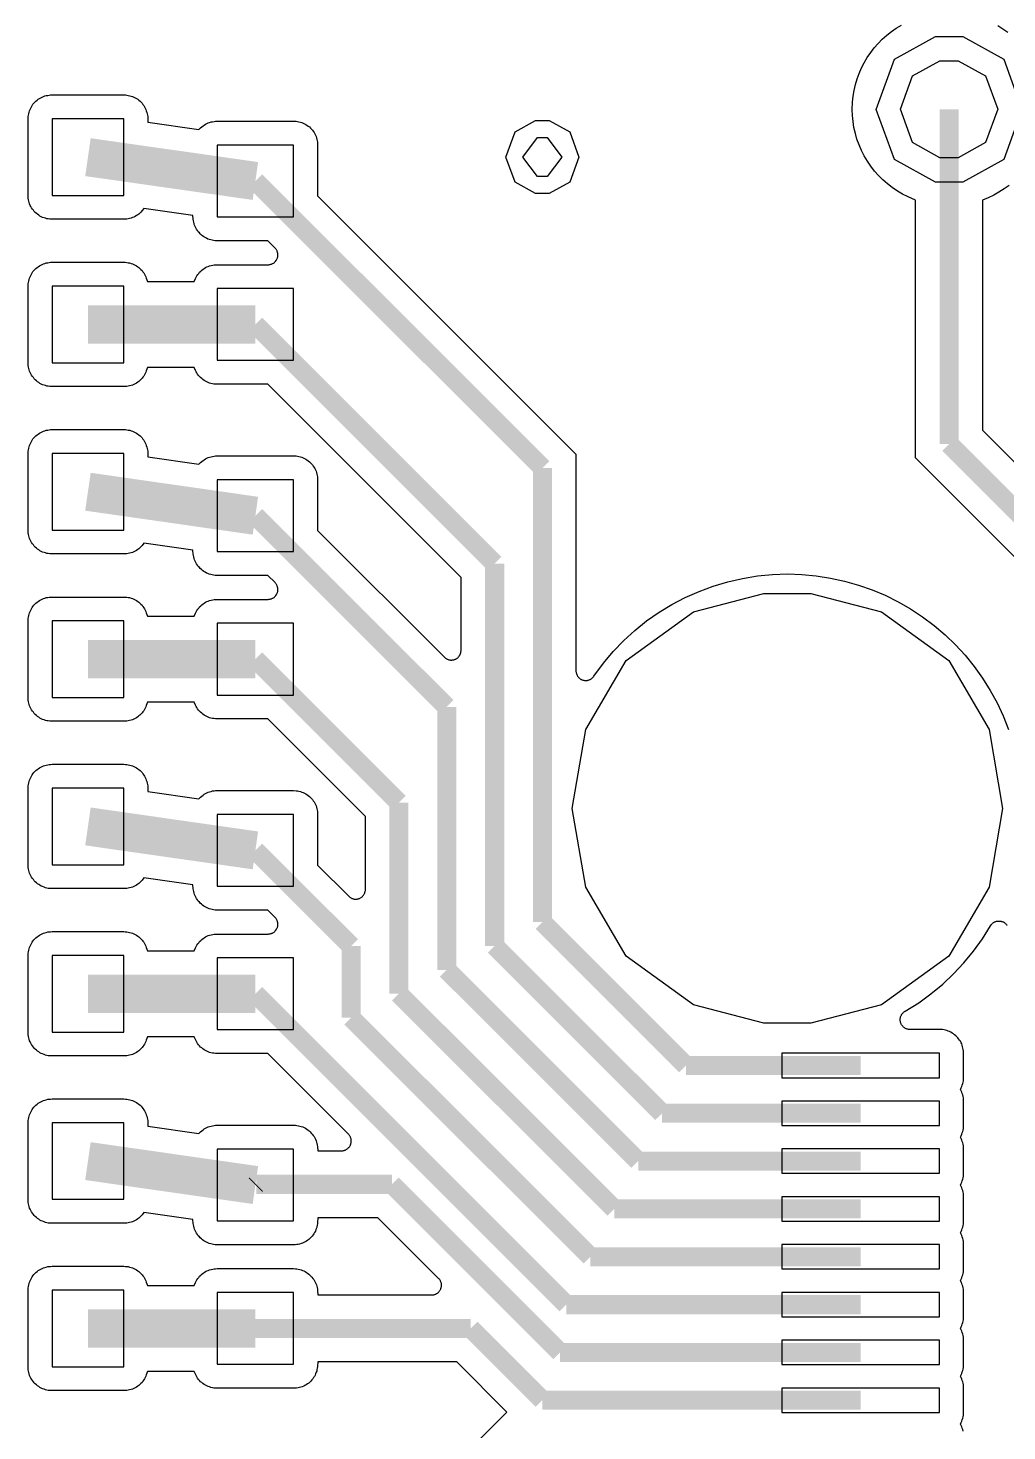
# Model space of a CAD drawing. Extents: x -0.15 to 4.85, y -1.33 to 3.4.
# Drawn here: x 2.219 to 2.622, y 1.316 to 1.894 of the extents above; entities that cross this region are included whole.
import ezdxf

# ---------------------------------------------------------------- set-up
doc = ezdxf.new("R2010")
doc.units = 0
doc.layers.get('0').update_dxf_attribs({"linetype": 'CONTINUOUS'})

msp = doc.modelspace()

# ---------------------------------------------------------------- linework, layer by layer
at = {"color": 0}
for points in [[(2.67031, 1.63106), (2.58465, 1.71672), (2.58465, 1.82285), (2.5815, 1.82415), (2.57928, 1.82529), (2.57711, 1.82658), (2.57504, 1.828), (2.57304, 1.82951), (2.57119, 1.83114), (2.5694, 1.83293), (2.56772, 1.83483), (2.56619, 1.83679), (2.56479, 1.83885), (2.56349, 1.84101), (2.56235, 1.84325), (2.56138, 1.84558), (2.5605, 1.84792), (2.55985, 1.85029), (2.55925, 1.85274), (2.55887, 1.85524), (2.55865, 1.85774), (2.55856, 1.86022), (2.55865, 1.86315), (2.55893, 1.8656), (2.55936, 1.86799), (2.5599, 1.87038), (2.56061, 1.87276), (2.56143, 1.87504), (2.5624, 1.87726), (2.56349, 1.87943), (2.56474, 1.88154), (2.56614, 1.88356), (2.56761, 1.88551), (2.56924, 1.88735), (2.57092, 1.88908), (2.57276, 1.89072), (2.57467, 1.89224), (2.57667, 1.89364), (2.57879, 1.89489)], [(2.6185, 1.89468), (2.62056, 1.89337), (2.62257, 1.89196)], [(2.38603, 1.29333), (2.41651, 1.32382), (2.39585, 1.34449), (2.33871, 1.34449), (2.33856, 1.34265), (2.33844, 1.34194), (2.33833, 1.34135), (2.33822, 1.34075), (2.33801, 1.34021), (2.33779, 1.33961), (2.33753, 1.33907), (2.33725, 1.33852), (2.33693, 1.33804), (2.3366, 1.33755), (2.33622, 1.33706), (2.33579, 1.33663), (2.33535, 1.33619), (2.33492, 1.33581), (2.33443, 1.33543), (2.33389, 1.33511), (2.3334, 1.33483), (2.33286, 1.33456), (2.33226, 1.33429), (2.33172, 1.33413), (2.33113, 1.33397), (2.33053, 1.3338), (2.32993, 1.33375), (2.32933, 1.3337), (2.32874, 1.33364), (2.29726, 1.33364), (2.29656, 1.3337), (2.2959, 1.33375), (2.29531, 1.33386), (2.29472, 1.33397), (2.29413, 1.33418), (2.29353, 1.3344), (2.29299, 1.33462), (2.29243, 1.33489), (2.29189, 1.33522), (2.2914, 1.33559), (2.29092, 1.33598), (2.29043, 1.33635), (2.29, 1.33684), (2.28961, 1.33728), (2.28924, 1.33777), (2.28886, 1.33831), (2.28858, 1.33885), (2.28832, 1.33939), (2.28778, 1.34053), (2.26863, 1.34053), (2.26812, 1.33923), (2.26792, 1.33863), (2.26764, 1.33809), (2.26738, 1.33755), (2.26704, 1.33706), (2.26672, 1.33657), (2.26635, 1.33608), (2.2659, 1.33565), (2.26547, 1.33522), (2.26504, 1.33483), (2.26456, 1.33446), (2.26401, 1.33413), (2.26351, 1.33386), (2.26297, 1.33359), (2.26238, 1.33332), (2.26183, 1.33315), (2.26124, 1.33299), (2.26064, 1.33283), (2.26004, 1.33272), (2.25944, 1.33267), (2.25885, 1.33267), (2.22933, 1.33267), (2.22836, 1.33272), (2.22776, 1.33277), (2.22717, 1.33288), (2.22657, 1.33304), (2.22603, 1.33326), (2.22543, 1.33348), (2.22489, 1.3337), (2.22435, 1.33402), (2.22386, 1.33435), (2.22337, 1.33467), (2.22289, 1.33505), (2.22244, 1.33549), (2.22201, 1.33592), (2.22164, 1.33635), (2.22125, 1.33684), (2.22093, 1.33733), (2.22065, 1.33787), (2.22039, 1.33842), (2.22011, 1.33896), (2.21996, 1.33956), (2.21979, 1.34015), (2.21963, 1.34069), (2.21957, 1.34129), (2.21951, 1.34194), (2.21947, 1.34254), (2.21947, 1.37401), (2.21951, 1.37498), (2.21963, 1.37558), (2.21974, 1.37618), (2.21985, 1.37677), (2.22007, 1.37732), (2.22028, 1.37791), (2.22056, 1.37845), (2.22082, 1.379), (2.22115, 1.37949), (2.22147, 1.37997), (2.22185, 1.38046), (2.22229, 1.3809), (2.22272, 1.38133), (2.22315, 1.38171), (2.22364, 1.38209), (2.22418, 1.38242), (2.22468, 1.38269), (2.22522, 1.38296), (2.22576, 1.38323), (2.22636, 1.38339), (2.22696, 1.38355), (2.22756, 1.38372), (2.22815, 1.38377), (2.22875, 1.38383), (2.22933, 1.38388), (2.25885, 1.38388), (2.25944, 1.38383), (2.2601, 1.38377), (2.26069, 1.38372), (2.26124, 1.38355), (2.26183, 1.38339), (2.26243, 1.38318), (2.26297, 1.38296), (2.26351, 1.38269), (2.26406, 1.38242), (2.26456, 1.38204), (2.26504, 1.38171), (2.26547, 1.38128), (2.2659, 1.3809), (2.26635, 1.38041), (2.26672, 1.37997), (2.26704, 1.37949), (2.26738, 1.37894), (2.26764, 1.3784), (2.26792, 1.37786), (2.26812, 1.37732), (2.26863, 1.37601), (2.28778, 1.37601), (2.28832, 1.37715), (2.28858, 1.37775), (2.28892, 1.37829), (2.28929, 1.37883), (2.28967, 1.37932), (2.29006, 1.37976), (2.29049, 1.38019), (2.29097, 1.38062), (2.29146, 1.381), (2.29194, 1.38133), (2.29249, 1.38166), (2.29303, 1.38193), (2.29363, 1.3822), (2.29417, 1.38242), (2.29476, 1.38258), (2.29542, 1.38269), (2.29601, 1.38279), (2.29661, 1.38285), (2.29726, 1.3829), (2.32874, 1.3829), (2.32944, 1.38285), (2.33003, 1.38279), (2.33062, 1.38269), (2.33122, 1.38258), (2.33182, 1.38236), (2.33236, 1.3822), (2.33296, 1.38193), (2.33346, 1.38166), (2.334, 1.38138), (2.33449, 1.381), (2.33497, 1.38062), (2.33546, 1.38025), (2.33583, 1.37981), (2.33628, 1.37938), (2.33665, 1.37889), (2.33697, 1.3784), (2.33731, 1.37791), (2.33757, 1.37737), (2.33785, 1.37683), (2.33807, 1.37623), (2.33822, 1.37569), (2.33839, 1.37509), (2.3385, 1.37449), (2.33856, 1.3739), (2.33871, 1.37205), (2.38554, 1.37205), (2.38586, 1.37205), (2.38614, 1.37211), (2.38635, 1.37216), (2.38663, 1.37222), (2.38683, 1.37227), (2.38706, 1.37238), (2.38728, 1.37243), (2.38749, 1.3726), (2.38771, 1.3727), (2.38792, 1.37287), (2.38808, 1.37298), (2.38831, 1.37314), (2.38847, 1.37336), (2.38863, 1.37352), (2.38879, 1.37373), (2.3889, 1.3739), (2.38906, 1.37411), (2.38917, 1.37433), (2.38928, 1.37455), (2.38933, 1.37482), (2.38939, 1.37504), (2.38944, 1.37525), (2.3895, 1.37553), (2.38956, 1.37574), (2.38956, 1.37601), (2.38956, 1.37623), (2.3895, 1.3765), (2.3895, 1.37677), (2.38944, 1.37699), (2.38939, 1.37721), (2.38928, 1.37748), (2.38922, 1.3777), (2.38911, 1.37791), (2.38896, 1.37813), (2.38885, 1.37835), (2.38868, 1.37851), (2.38851, 1.37873), (2.38836, 1.37889), (2.3634, 1.40385), (2.33867, 1.40385), (2.33856, 1.40194), (2.3385, 1.40135), (2.33844, 1.40075), (2.33828, 1.4001), (2.33813, 1.3995), (2.3379, 1.39896), (2.33768, 1.39836), (2.33736, 1.39782), (2.33708, 1.39728), (2.33671, 1.39679), (2.33633, 1.39631), (2.33594, 1.39582), (2.33551, 1.39538), (2.33503, 1.39494), (2.33454, 1.39457), (2.33406, 1.39424), (2.3335, 1.39392), (2.33296, 1.39364), (2.33236, 1.39337), (2.33176, 1.39321), (2.33118, 1.393), (2.33058, 1.39289), (2.32999, 1.39278), (2.32939, 1.39272), (2.32874, 1.39272), (2.29726, 1.39272), (2.2964, 1.39272), (2.29581, 1.39283), (2.29521, 1.39294), (2.29461, 1.39306), (2.29401, 1.39326), (2.29342, 1.39349), (2.29288, 1.39375), (2.29233, 1.39403), (2.29179, 1.39435), (2.29129, 1.39474), (2.29081, 1.39511), (2.29032, 1.39554), (2.28994, 1.39597), (2.28951, 1.39647), (2.28913, 1.39696), (2.28881, 1.39744), (2.28853, 1.39799), (2.28826, 1.39858), (2.28799, 1.39913), (2.28782, 1.39972), (2.28767, 1.40032), (2.28756, 1.40092), (2.28744, 1.40151), (2.28728, 1.40308), (2.26715, 1.40596), (2.26644, 1.4051), (2.2659, 1.40456), (2.26547, 1.40411), (2.26504, 1.40374), (2.26456, 1.40336), (2.26401, 1.40303), (2.26351, 1.40271), (2.26297, 1.40243), (2.26238, 1.40222), (2.26183, 1.402), (2.26124, 1.40183), (2.26064, 1.40174), (2.26004, 1.40163), (2.25944, 1.40157), (2.25885, 1.40157), (2.22933, 1.40157), (2.22836, 1.40163), (2.22776, 1.40168), (2.22717, 1.40178), (2.22657, 1.40194), (2.22603, 1.40217), (2.22543, 1.40238), (2.22489, 1.4026), (2.22435, 1.40292), (2.22386, 1.40325), (2.22337, 1.40357), (2.22289, 1.40396), (2.22244, 1.40439), (2.22201, 1.40482), (2.22164, 1.40525), (2.22125, 1.40575), (2.22093, 1.40624), (2.22065, 1.40678), (2.22039, 1.40732), (2.22011, 1.40786), (2.21996, 1.40846), (2.21979, 1.409), (2.21963, 1.4096), (2.21957, 1.41019), (2.21951, 1.41079), (2.21947, 1.41144), (2.21947, 1.4429), (2.21951, 1.44389), (2.21963, 1.44449), (2.21974, 1.44508), (2.21985, 1.44568), (2.22007, 1.44622), (2.22028, 1.44682), (2.22056, 1.44736), (2.22082, 1.4479), (2.22115, 1.44839), (2.22147, 1.44888), (2.22185, 1.44936), (2.22229, 1.44979), (2.22272, 1.45024), (2.22315, 1.45061), (2.22364, 1.45099), (2.22418, 1.45132), (2.22468, 1.45158), (2.22522, 1.45186), (2.22576, 1.45208), (2.22636, 1.45229), (2.22696, 1.45246), (2.22756, 1.45262), (2.22815, 1.45267), (2.22875, 1.45272), (2.22933, 1.45278), (2.25885, 1.45278), (2.2595, 1.45272), (2.2601, 1.45267), (2.26069, 1.45257), (2.26129, 1.45246), (2.26189, 1.45229), (2.26243, 1.45208), (2.26297, 1.45186), (2.26351, 1.45158), (2.26406, 1.45126), (2.26456, 1.45093), (2.26504, 1.45056), (2.26553, 1.45018), (2.26596, 1.44975), (2.26635, 1.44931), (2.26672, 1.44882), (2.2671, 1.44833), (2.26738, 1.44785), (2.26769, 1.44731), (2.26792, 1.44676), (2.26812, 1.44617), (2.26835, 1.44562), (2.26846, 1.44503), (2.26857, 1.44443), (2.26868, 1.44383), (2.26872, 1.44324), (2.26878, 1.44156), (2.28972, 1.43857), (2.29043, 1.43922), (2.29097, 1.43965), (2.29146, 1.44003), (2.29194, 1.44042), (2.29249, 1.44074), (2.29303, 1.44101), (2.29363, 1.44122), (2.29417, 1.44144), (2.29476, 1.44161), (2.29536, 1.44176), (2.29601, 1.44188), (2.29661, 1.44193), (2.29726, 1.44193), (2.32874, 1.44193), (2.32944, 1.44193), (2.33008, 1.44182), (2.33068, 1.44171), (2.33128, 1.44161), (2.33188, 1.44144), (2.33247, 1.44122), (2.33301, 1.44096), (2.33356, 1.44068), (2.3341, 1.44036), (2.33465, 1.43997), (2.33508, 1.4396), (2.33557, 1.43917), (2.336, 1.43874), (2.33639, 1.43829), (2.33676, 1.43775), (2.33714, 1.43726), (2.33742, 1.43672), (2.33768, 1.43618), (2.33796, 1.43558), (2.33813, 1.43504), (2.33833, 1.43439), (2.33844, 1.43379), (2.33856, 1.43319), (2.33871, 1.4314), (2.34843, 1.4314), (2.34875, 1.43146), (2.34903, 1.43146), (2.34924, 1.43151), (2.34951, 1.43157), (2.34972, 1.43168), (2.34994, 1.43174), (2.35017, 1.43183), (2.35038, 1.43194), (2.3506, 1.43206), (2.35082, 1.43222), (2.35103, 1.43239), (2.35119, 1.43254), (2.35136, 1.43271), (2.35151, 1.43293), (2.35168, 1.43308), (2.35179, 1.43331), (2.35196, 1.43353), (2.35206, 1.43374), (2.35217, 1.43396), (2.35222, 1.43417), (2.35228, 1.43444), (2.35233, 1.43467), (2.35239, 1.43487), (2.35244, 1.43515), (2.35244, 1.43542), (2.35244, 1.43564), (2.35239, 1.4359), (2.35239, 1.43613), (2.35233, 1.4364), (2.35228, 1.43661), (2.35217, 1.43683), (2.35211, 1.43704), (2.35201, 1.43726), (2.35185, 1.43749), (2.35174, 1.43769), (2.35157, 1.43792), (2.35142, 1.43808), (2.35125, 1.43829), (2.3181, 1.47144), (2.29726, 1.47144), (2.29656, 1.4715), (2.2959, 1.47156), (2.29531, 1.47167), (2.29472, 1.47176), (2.29413, 1.47193), (2.29353, 1.47215), (2.29299, 1.47242), (2.29243, 1.47269), (2.29189, 1.47301), (2.2914, 1.4734), (2.29092, 1.47378), (2.29043, 1.47415), (2.29, 1.4746), (2.28961, 1.47508), (2.28924, 1.47557), (2.28886, 1.47611), (2.28858, 1.47665), (2.28832, 1.47719), (2.28778, 1.47833), (2.26863, 1.47833), (2.26812, 1.47697), (2.26792, 1.47643), (2.26764, 1.47589), (2.26738, 1.47535), (2.26704, 1.47486), (2.26672, 1.47437), (2.26635, 1.47389), (2.2659, 1.47346), (2.26547, 1.47301), (2.26504, 1.47264), (2.26456, 1.47226), (2.26401, 1.47193), (2.26351, 1.47161), (2.26297, 1.47133), (2.26238, 1.47112), (2.26183, 1.4709), (2.26124, 1.47074), (2.26064, 1.47063), (2.26004, 1.47053), (2.25944, 1.47047), (2.25885, 1.47047), (2.22933, 1.47047), (2.22836, 1.47053), (2.22776, 1.47058), (2.22717, 1.47068), (2.22657, 1.47085), (2.22603, 1.47107), (2.22543, 1.47128), (2.22489, 1.4715), (2.22435, 1.47182), (2.22386, 1.47215), (2.22337, 1.47247), (2.22289, 1.47286), (2.22244, 1.47329), (2.22201, 1.47372), (2.22164, 1.47415), (2.22125, 1.47465), (2.22093, 1.47514), (2.22065, 1.47568), (2.22039, 1.47622), (2.22011, 1.47676), (2.21996, 1.47736), (2.21979, 1.4779), (2.21963, 1.4785), (2.21957, 1.4791), (2.21951, 1.47969), (2.21947, 1.48029), (2.21947, 1.51181), (2.21951, 1.51279), (2.21963, 1.51339), (2.21974, 1.51399), (2.21985, 1.51458), (2.22007, 1.51512), (2.22028, 1.51572), (2.22056, 1.51626), (2.22082, 1.51675), (2.22115, 1.51729), (2.22147, 1.51778), (2.22185, 1.51826), (2.22229, 1.51869), (2.22272, 1.51914), (2.22315, 1.51951), (2.22364, 1.51983), (2.22418, 1.52022), (2.22468, 1.52049), (2.22522, 1.52076), (2.22576, 1.52097), (2.22636, 1.52119), (2.22696, 1.52136), (2.22756, 1.52153), (2.22815, 1.52157), (2.22875, 1.52163), (2.22933, 1.52168), (2.25885, 1.52168), (2.25944, 1.52163), (2.2601, 1.52157), (2.26069, 1.52147), (2.26124, 1.52136), (2.26183, 1.52119), (2.26243, 1.52097), (2.26297, 1.52076), (2.26351, 1.52049), (2.26406, 1.52017), (2.26456, 1.51983), (2.26504, 1.51951), (2.26547, 1.51908), (2.2659, 1.51869), (2.26635, 1.51821), (2.26672, 1.51778), (2.26704, 1.51729), (2.26738, 1.51675), (2.26764, 1.51621), (2.26792, 1.51567), (2.26812, 1.51512), (2.26863, 1.51376), (2.28778, 1.51376), (2.28832, 1.51496), (2.28858, 1.51556), (2.28892, 1.5161), (2.28929, 1.51658), (2.28967, 1.51707), (2.29006, 1.51756), (2.29049, 1.518), (2.29097, 1.51843), (2.29146, 1.51881), (2.29194, 1.51914), (2.29249, 1.51946), (2.29303, 1.51974), (2.29363, 1.52), (2.29417, 1.52017), (2.29476, 1.52038), (2.29542, 1.52049), (2.29601, 1.5206), (2.29661, 1.52065), (2.29726, 1.52065), (2.31826, 1.52065), (2.31858, 1.52071), (2.31881, 1.52071), (2.31907, 1.52076), (2.31929, 1.52082), (2.31957, 1.52087), (2.31978, 1.52097), (2.32, 1.52108), (2.32021, 1.52119), (2.32043, 1.52131), (2.32065, 1.52147), (2.32081, 1.52163), (2.32103, 1.52179), (2.32119, 1.52196), (2.32135, 1.52211), (2.32146, 1.52233), (2.32162, 1.52256), (2.32174, 1.52276), (2.32185, 1.52299), (2.32194, 1.52321), (2.32206, 1.52342), (2.32211, 1.52369), (2.32217, 1.5239), (2.32222, 1.52413), (2.32222, 1.5244), (2.32222, 1.52461), (2.32222, 1.52489), (2.32222, 1.52515), (2.32217, 1.52538), (2.32211, 1.52558), (2.32206, 1.52586), (2.322, 1.52608), (2.3219, 1.52629), (2.32179, 1.52651), (2.32168, 1.52674), (2.32157, 1.52694), (2.3214, 1.52717), (2.32125, 1.52732), (2.32108, 1.52754), (2.3181, 1.53053), (2.29726, 1.53053), (2.2964, 1.53053), (2.29581, 1.53064), (2.29521, 1.53075), (2.29461, 1.53085), (2.29401, 1.53107), (2.29342, 1.53129), (2.29288, 1.53156), (2.29233, 1.53183), (2.29179, 1.53215), (2.29129, 1.53253), (2.29081, 1.53292), (2.29032, 1.53335), (2.28994, 1.53378), (2.28951, 1.53426), (2.28913, 1.53476), (2.28881, 1.53525), (2.28853, 1.53579), (2.28826, 1.53639), (2.28799, 1.53693), (2.28782, 1.53753), (2.28767, 1.53813), (2.28756, 1.53872), (2.28744, 1.53932), (2.28728, 1.54089), (2.26715, 1.54376), (2.26644, 1.5429), (2.2659, 1.54236), (2.26547, 1.54192), (2.26504, 1.54154), (2.26456, 1.54117), (2.26401, 1.54083), (2.26351, 1.54051), (2.26297, 1.54024), (2.26238, 1.54003), (2.26183, 1.53981), (2.26124, 1.53964), (2.26064, 1.53953), (2.26004, 1.53943), (2.25944, 1.53937), (2.25885, 1.53937), (2.22933, 1.53937), (2.22836, 1.53943), (2.22776, 1.53947), (2.22717, 1.53958), (2.22657, 1.53975), (2.22603, 1.53992), (2.22543, 1.54018), (2.22489, 1.5404), (2.22435, 1.54072), (2.22386, 1.541), (2.22337, 1.54137), (2.22289, 1.54176), (2.22244, 1.54214), (2.22201, 1.54257), (2.22164, 1.54306), (2.22125, 1.54354), (2.22093, 1.54404), (2.22065, 1.54458), (2.22039, 1.54513), (2.22011, 1.54567), (2.21996, 1.54626), (2.21979, 1.54681), (2.21963, 1.5474), (2.21957, 1.548), (2.21951, 1.5486), (2.21947, 1.54919), (2.21947, 1.58071), (2.21951, 1.58169), (2.21963, 1.58229), (2.21974, 1.58288), (2.21985, 1.58347), (2.22007, 1.58403), (2.22028, 1.58457), (2.22056, 1.58517), (2.22082, 1.58565), (2.22115, 1.58619), (2.22147, 1.58668), (2.22185, 1.58717), (2.22229, 1.5876), (2.22272, 1.58799), (2.22315, 1.58842), (2.22364, 1.58874), (2.22418, 1.58913), (2.22468, 1.58939), (2.22522, 1.58967), (2.22576, 1.58988), (2.22636, 1.5901), (2.22696, 1.59026), (2.22756, 1.59038), (2.22815, 1.59047), (2.22875, 1.59053), (2.22933, 1.59058), (2.25885, 1.59058), (2.2595, 1.59053), (2.2601, 1.59047), (2.26069, 1.59038), (2.26129, 1.59026), (2.26189, 1.5901), (2.26243, 1.58988), (2.26297, 1.58967), (2.26351, 1.58939), (2.26406, 1.58907), (2.26456, 1.58874), (2.26504, 1.58836), (2.26553, 1.58799), (2.26596, 1.58754), (2.26635, 1.58711), (2.26672, 1.58663), (2.2671, 1.58614), (2.26738, 1.58565), (2.26769, 1.58511), (2.26792, 1.58457), (2.26812, 1.58397), (2.26835, 1.58343), (2.26846, 1.58283), (2.26857, 1.58224), (2.26868, 1.58164), (2.26872, 1.58104), (2.26878, 1.57936), (2.28972, 1.57632), (2.29043, 1.57703), (2.29097, 1.57746), (2.29146, 1.57783), (2.29194, 1.57822), (2.29249, 1.57849), (2.29303, 1.57882), (2.29363, 1.57903), (2.29417, 1.57925), (2.29476, 1.5794), (2.29536, 1.57957), (2.29601, 1.57963), (2.29661, 1.57974), (2.29726, 1.57974), (2.32874, 1.57974), (2.32971, 1.57968), (2.33031, 1.57963), (2.3309, 1.57951), (2.3315, 1.57936), (2.33204, 1.57914), (2.33264, 1.57892), (2.33318, 1.57871), (2.33372, 1.57837), (2.33421, 1.57806), (2.33469, 1.57772), (2.33519, 1.57735), (2.33562, 1.57692), (2.33606, 1.57649), (2.33643, 1.57604), (2.33682, 1.57556), (2.33714, 1.57507), (2.33742, 1.57453), (2.33768, 1.57399), (2.33796, 1.57344), (2.33813, 1.57285), (2.33828, 1.57225), (2.33844, 1.57171), (2.3385, 1.57111), (2.33856, 1.57051), (2.33861, 1.56986), (2.33861, 1.54903), (2.35142, 1.53622), (2.35168, 1.53596), (2.35185, 1.53585), (2.35206, 1.53568), (2.35228, 1.53557), (2.3525, 1.53546), (2.35271, 1.53536), (2.35293, 1.53525), (2.35319, 1.53519), (2.35342, 1.53514), (2.35364, 1.53508), (2.3539, 1.53503), (2.35412, 1.53503), (2.35439, 1.53503), (2.35461, 1.53503), (2.35489, 1.53508), (2.3551, 1.53514), (2.35538, 1.53519), (2.35558, 1.53525), (2.35581, 1.53536), (2.35603, 1.53546), (2.35624, 1.53557), (2.35646, 1.53568), (2.35667, 1.53585), (2.35689, 1.536), (2.35706, 1.53617), (2.35722, 1.53633), (2.35738, 1.53656), (2.35754, 1.53671), (2.35765, 1.53693), (2.35776, 1.53715), (2.35786, 1.53736), (2.35797, 1.53758), (2.35808, 1.53785), (2.35814, 1.53807), (2.35819, 1.53829), (2.35825, 1.53856), (2.35825, 1.53878), (2.35825, 1.53904), (2.35825, 1.5691), (2.3181, 1.60925), (2.29726, 1.60925), (2.29656, 1.60925), (2.2959, 1.60936), (2.29531, 1.60942), (2.29472, 1.60957), (2.29413, 1.60974), (2.29353, 1.60996), (2.29299, 1.61022), (2.29243, 1.6105), (2.29189, 1.61082), (2.2914, 1.61115), (2.29092, 1.61158), (2.29043, 1.61196), (2.29, 1.61239), (2.28961, 1.61289), (2.28924, 1.61338), (2.28886, 1.61392), (2.28858, 1.6144), (2.28832, 1.61494), (2.28778, 1.61614), (2.26863, 1.61614), (2.26812, 1.61478), (2.26792, 1.61424), (2.26764, 1.61369), (2.26738, 1.61315), (2.26704, 1.61261), (2.26672, 1.61212), (2.26635, 1.61169), (2.2659, 1.61125), (2.26547, 1.61082), (2.26504, 1.61044), (2.26456, 1.61007), (2.26401, 1.60974), (2.26351, 1.60942), (2.26297, 1.60914), (2.26238, 1.60892), (2.26183, 1.60871), (2.26124, 1.60854), (2.26064, 1.60843), (2.26004, 1.60833), (2.25944, 1.60828), (2.25885, 1.60828), (2.22933, 1.60828), (2.22836, 1.60833), (2.22776, 1.60838), (2.22717, 1.60849), (2.22657, 1.60865), (2.22603, 1.60882), (2.22543, 1.60903), (2.22489, 1.60931), (2.22435, 1.60957), (2.22386, 1.6099), (2.22337, 1.61028), (2.22289, 1.61065), (2.22244, 1.61104), (2.22201, 1.61147), (2.22164, 1.61196), (2.22125, 1.61244), (2.22093, 1.61294), (2.22065, 1.61349), (2.22039, 1.61403), (2.22011, 1.61457), (2.21996, 1.61511), (2.21979, 1.61571), (2.21963, 1.61631), (2.21957, 1.6169), (2.21951, 1.6175), (2.21947, 1.6181), (2.21947, 1.64961), (2.21951, 1.65058), (2.21963, 1.65118), (2.21974, 1.65178), (2.21985, 1.65232), (2.22007, 1.65292), (2.22028, 1.65347), (2.22056, 1.65401), (2.22082, 1.65456), (2.22115, 1.6551), (2.22147, 1.65558), (2.22185, 1.65601), (2.22229, 1.6565), (2.22272, 1.65689), (2.22315, 1.65732), (2.22364, 1.65764), (2.22418, 1.65797), (2.22468, 1.65829), (2.22522, 1.65857), (2.22576, 1.65878), (2.22636, 1.659), (2.22696, 1.65917), (2.22756, 1.65926), (2.22815, 1.65937), (2.22875, 1.65943), (2.22933, 1.65943), (2.25885, 1.65943), (2.25944, 1.65943), (2.2601, 1.65937), (2.26069, 1.65926), (2.26124, 1.65917), (2.26183, 1.659), (2.26243, 1.65878), (2.26297, 1.65857), (2.26351, 1.65829), (2.26406, 1.65797), (2.26456, 1.65764), (2.26504, 1.65726), (2.26547, 1.65689), (2.2659, 1.65644), (2.26635, 1.65601), (2.26672, 1.65558), (2.26704, 1.65504), (2.26738, 1.65456), (2.26764, 1.65401), (2.26792, 1.65347), (2.26812, 1.65292), (2.26863, 1.65157), (2.28778, 1.65157), (2.28832, 1.65276), (2.28858, 1.65336), (2.28892, 1.6539), (2.28929, 1.65439), (2.28967, 1.65488), (2.29006, 1.65536), (2.29049, 1.65579), (2.29097, 1.65618), (2.29146, 1.65656), (2.29194, 1.65694), (2.29249, 1.65726), (2.29303, 1.65753), (2.29363, 1.65775), (2.29417, 1.65797), (2.29476, 1.65813), (2.29542, 1.65829), (2.29601, 1.6584), (2.29661, 1.65846), (2.29726, 1.65846), (2.31826, 1.65846), (2.31858, 1.65851), (2.31881, 1.65851), (2.31907, 1.65857), (2.31929, 1.65862), (2.31957, 1.65868), (2.31978, 1.65878), (2.32, 1.65889), (2.32021, 1.659), (2.32043, 1.65911), (2.32065, 1.65926), (2.32081, 1.65943), (2.32103, 1.6596), (2.32119, 1.65976), (2.32135, 1.65992), (2.32146, 1.66014), (2.32162, 1.66036), (2.32174, 1.66057), (2.32185, 1.66079), (2.32194, 1.661), (2.32206, 1.66122), (2.32211, 1.66144), (2.32217, 1.66171), (2.32222, 1.66193), (2.32222, 1.66219), (2.32222, 1.66242), (2.32222, 1.66269), (2.32222, 1.6629), (2.32217, 1.66318), (2.32211, 1.66339), (2.32206, 1.66367), (2.322, 1.66389), (2.3219, 1.6641), (2.32179, 1.66432), (2.32168, 1.66453), (2.32157, 1.66475), (2.3214, 1.66497), (2.32125, 1.66513), (2.32108, 1.66535), (2.3181, 1.66828), (2.29726, 1.66828), (2.2964, 1.66833), (2.29581, 1.66839), (2.29521, 1.6685), (2.29461, 1.66865), (2.29401, 1.66887), (2.29342, 1.6691), (2.29288, 1.66931), (2.29233, 1.66964), (2.29179, 1.66996), (2.29129, 1.67028), (2.29081, 1.67072), (2.29032, 1.6711), (2.28994, 1.67158), (2.28951, 1.67201), (2.28913, 1.67257), (2.28881, 1.67306), (2.28853, 1.6736), (2.28826, 1.67414), (2.28799, 1.67474), (2.28782, 1.67533), (2.28767, 1.67593), (2.28756, 1.67653), (2.28744, 1.67712), (2.28728, 1.67869), (2.26715, 1.68157), (2.26644, 1.68069), (2.2659, 1.6801), (2.26547, 1.67972), (2.26504, 1.67929), (2.26456, 1.67896), (2.26401, 1.67864), (2.26351, 1.67832), (2.26297, 1.67804), (2.26238, 1.67782), (2.26183, 1.67761), (2.26124, 1.67744), (2.26064, 1.67733), (2.26004, 1.67722), (2.25944, 1.67718), (2.25885, 1.67718), (2.22933, 1.67718), (2.22836, 1.67722), (2.22776, 1.67728), (2.22717, 1.67739), (2.22657, 1.67756), (2.22603, 1.67772), (2.22543, 1.67793), (2.22489, 1.67821), (2.22435, 1.67847), (2.22386, 1.67881), (2.22337, 1.67918), (2.22289, 1.67956), (2.22244, 1.67994), (2.22201, 1.68038), (2.22164, 1.68086), (2.22125, 1.68135), (2.22093, 1.68183), (2.22065, 1.68239), (2.22039, 1.68293), (2.22011, 1.68347), (2.21996, 1.68401), (2.21979, 1.68461), (2.21963, 1.68521), (2.21957, 1.68581), (2.21951, 1.6864), (2.21947, 1.687), (2.21947, 1.71851), (2.21951, 1.71949), (2.21963, 1.72008), (2.21974, 1.72068), (2.21985, 1.72122), (2.22007, 1.72182), (2.22028, 1.72236), (2.22056, 1.72292), (2.22082, 1.72346), (2.22115, 1.724), (2.22147, 1.72449), (2.22185, 1.72492), (2.22229, 1.7254), (2.22272, 1.72579), (2.22315, 1.72622), (2.22364, 1.72654), (2.22418, 1.72688), (2.22468, 1.72719), (2.22522, 1.72747), (2.22576, 1.72768), (2.22636, 1.7279), (2.22696, 1.72807), (2.22756, 1.72817), (2.22815, 1.72828), (2.22875, 1.72833), (2.22933, 1.72833), (2.25885, 1.72833), (2.2595, 1.72833), (2.2601, 1.72828), (2.26069, 1.72817), (2.26129, 1.72807), (2.26189, 1.7279), (2.26243, 1.72768), (2.26297, 1.72742), (2.26351, 1.72714), (2.26406, 1.72688), (2.26456, 1.72654), (2.26504, 1.72617), (2.26553, 1.72579), (2.26596, 1.72535), (2.26635, 1.72492), (2.26672, 1.72443), (2.2671, 1.72394), (2.26738, 1.7234), (2.26769, 1.72292), (2.26792, 1.72232), (2.26812, 1.72176), (2.26835, 1.72118), (2.26846, 1.72063), (2.26857, 1.72003), (2.26868, 1.71944), (2.26872, 1.71885), (2.26878, 1.71715), (2.28972, 1.71413), (2.29043, 1.71482), (2.29097, 1.71526), (2.29146, 1.71564), (2.29194, 1.71597), (2.29249, 1.71629), (2.29303, 1.71656), (2.29363, 1.71683), (2.29417, 1.71706), (2.29476, 1.71721), (2.29536, 1.71732), (2.29601, 1.71743), (2.29661, 1.71749), (2.29726, 1.71754), (2.32874, 1.71754), (2.32971, 1.71749), (2.33031, 1.71738), (2.3309, 1.71726), (2.3315, 1.71715), (2.33204, 1.71694), (2.33264, 1.71672), (2.33318, 1.71646), (2.33372, 1.71618), (2.33421, 1.71586), (2.33469, 1.71553), (2.33519, 1.71515), (2.33562, 1.71472), (2.33606, 1.71428), (2.33643, 1.71385), (2.33682, 1.71336), (2.33714, 1.71282), (2.33742, 1.71233), (2.33768, 1.71179), (2.33796, 1.71125), (2.33813, 1.71065), (2.33828, 1.71006), (2.33844, 1.70946), (2.3385, 1.70886), (2.33856, 1.70826), (2.33861, 1.70767), (2.33861, 1.68683), (2.39079, 1.63464), (2.39101, 1.63442), (2.39124, 1.63426), (2.39144, 1.6341), (2.39161, 1.63399), (2.39183, 1.63388), (2.3921, 1.63378), (2.39232, 1.63367), (2.39253, 1.63361), (2.39281, 1.63356), (2.39303, 1.6335), (2.39329, 1.63344), (2.39351, 1.63344), (2.39378, 1.63344), (2.394, 1.6335), (2.39426, 1.6335), (2.39449, 1.63356), (2.39471, 1.63361), (2.39497, 1.63372), (2.39519, 1.63378), (2.39542, 1.63388), (2.39563, 1.63399), (2.39585, 1.63415), (2.39606, 1.63426), (2.39622, 1.63442), (2.39644, 1.63458), (2.3966, 1.63475), (2.39676, 1.63496), (2.39687, 1.63518), (2.39704, 1.63535), (2.39715, 1.63556), (2.39725, 1.63578), (2.39736, 1.63606), (2.39742, 1.63626), (2.39753, 1.63649), (2.39758, 1.63675), (2.39758, 1.63697), (2.39764, 1.63725), (2.39764, 1.63746), (2.39764, 1.66751), (2.3181, 1.74706), (2.29726, 1.74706), (2.29656, 1.74706), (2.2959, 1.74711), (2.29531, 1.74722), (2.29472, 1.74737), (2.29413, 1.74754), (2.29353, 1.74776), (2.29299, 1.74803), (2.29243, 1.74831), (2.29189, 1.74863), (2.2914, 1.74896), (2.29092, 1.74933), (2.29043, 1.74976), (2.29, 1.75019), (2.28961, 1.75069), (2.28924, 1.75118), (2.28886, 1.75167), (2.28858, 1.75221), (2.28832, 1.75275), (2.28778, 1.75394), (2.26863, 1.75394), (2.26812, 1.75258), (2.26792, 1.75204), (2.26764, 1.7515), (2.26738, 1.75096), (2.26704, 1.75042), (2.26672, 1.74993), (2.26635, 1.7495), (2.2659, 1.749), (2.26547, 1.74863), (2.26504, 1.74819), (2.26456, 1.74786), (2.26401, 1.74754), (2.26351, 1.74722), (2.26297, 1.74694), (2.26238, 1.74672), (2.26183, 1.74651), (2.26124, 1.74635), (2.26064, 1.74624), (2.26004, 1.74613), (2.25944, 1.74607), (2.25885, 1.74607), (2.22933, 1.74607), (2.22836, 1.74607), (2.22776, 1.74618), (2.22717, 1.74629), (2.22657, 1.74646), (2.22603, 1.74663), (2.22543, 1.74683), (2.22489, 1.74711), (2.22435, 1.74737), (2.22386, 1.74771), (2.22337, 1.74808), (2.22289, 1.74846), (2.22244, 1.74885), (2.22201, 1.74928), (2.22164, 1.74976), (2.22125, 1.75025), (2.22093, 1.75074), (2.22065, 1.75128), (2.22039, 1.75183), (2.22011, 1.75237), (2.21996, 1.75292), (2.21979, 1.75351), (2.21963, 1.75411), (2.21957, 1.75471), (2.21951, 1.75531), (2.21947, 1.7559), (2.21947, 1.78742), (2.21951, 1.78833), (2.21963, 1.78899), (2.21974, 1.78953), (2.21985, 1.79013), (2.22007, 1.79072), (2.22028, 1.79126), (2.22056, 1.79181), (2.22082, 1.79236), (2.22115, 1.7929), (2.22147, 1.79339), (2.22185, 1.79382), (2.22229, 1.79431), (2.22272, 1.79468), (2.22315, 1.79507), (2.22364, 1.79544), (2.22418, 1.79578), (2.22468, 1.7961), (2.22522, 1.79638), (2.22576, 1.79658), (2.22636, 1.79681), (2.22696, 1.79697), (2.22756, 1.79707), (2.22815, 1.79718), (2.22875, 1.79724), (2.22933, 1.79724), (2.25885, 1.79724), (2.25944, 1.79724), (2.2601, 1.79718), (2.26069, 1.79707), (2.26124, 1.79697), (2.26183, 1.79681), (2.26243, 1.79658), (2.26297, 1.79638), (2.26351, 1.7961), (2.26406, 1.79578), (2.26456, 1.79544), (2.26504, 1.79507), (2.26547, 1.79468), (2.2659, 1.79425), (2.26635, 1.79382), (2.26672, 1.79333), (2.26704, 1.79285), (2.26738, 1.79236), (2.26764, 1.79181), (2.26792, 1.79126), (2.26812, 1.79072), (2.26863, 1.78938), (2.28778, 1.78938), (2.28832, 1.79057), (2.28858, 1.79117), (2.28892, 1.79171), (2.28929, 1.79219), (2.28967, 1.79268), (2.29006, 1.79317), (2.29049, 1.7936), (2.29097, 1.79399), (2.29146, 1.79436), (2.29194, 1.79474), (2.29249, 1.79507), (2.29303, 1.79533), (2.29363, 1.79556), (2.29417, 1.79578), (2.29476, 1.79593), (2.29542, 1.7961), (2.29601, 1.79621), (2.29661, 1.79626), (2.29726, 1.79626), (2.31826, 1.79626), (2.31858, 1.79626), (2.31881, 1.79632), (2.31907, 1.79638), (2.31929, 1.79642), (2.31957, 1.79647), (2.31978, 1.79658), (2.32, 1.79669), (2.32021, 1.79681), (2.32043, 1.79692), (2.32065, 1.79707), (2.32081, 1.79718), (2.32103, 1.7974), (2.32119, 1.79757), (2.32135, 1.79772), (2.32146, 1.79794), (2.32162, 1.79815), (2.32174, 1.79832), (2.32185, 1.79854), (2.32194, 1.79881), (2.32206, 1.79903), (2.32211, 1.79925), (2.32217, 1.79951), (2.32222, 1.79974), (2.32222, 1.8), (2.32222, 1.80022), (2.32222, 1.80049), (2.32222, 1.80071), (2.32217, 1.80099), (2.32211, 1.80119), (2.32206, 1.80147), (2.322, 1.80168), (2.3219, 1.8019), (2.32179, 1.80213), (2.32168, 1.80233), (2.32157, 1.80256), (2.3214, 1.80278), (2.32125, 1.80293), (2.32108, 1.8031), (2.3181, 1.80608), (2.29726, 1.80608), (2.2964, 1.80614), (2.29581, 1.80619), (2.29521, 1.80629), (2.29461, 1.80646), (2.29401, 1.80662), (2.29342, 1.80683), (2.29288, 1.80711), (2.29233, 1.80743), (2.29179, 1.80776), (2.29129, 1.80808), (2.29081, 1.80847), (2.29032, 1.8089), (2.28994, 1.80933), (2.28951, 1.80982), (2.28913, 1.81031), (2.28881, 1.81086), (2.28853, 1.8114), (2.28826, 1.81194), (2.28799, 1.81254), (2.28782, 1.81314), (2.28767, 1.81374), (2.28756, 1.81433), (2.28744, 1.81493), (2.28728, 1.8165), (2.26715, 1.81937), (2.26644, 1.8185), (2.2659, 1.8179), (2.26547, 1.81753), (2.26504, 1.8171), (2.26456, 1.81676), (2.26401, 1.81644), (2.26351, 1.81611), (2.26297, 1.81585), (2.26238, 1.81563), (2.26183, 1.81542), (2.26124, 1.81525), (2.26064, 1.81514), (2.26004, 1.81503), (2.25944, 1.81497), (2.25885, 1.81497), (2.22933, 1.81497), (2.22836, 1.81497), (2.22776, 1.81508), (2.22717, 1.81519), (2.22657, 1.81536), (2.22603, 1.81551), (2.22543, 1.81574), (2.22489, 1.81601), (2.22435, 1.81628), (2.22386, 1.81661), (2.22337, 1.81699), (2.22289, 1.81736), (2.22244, 1.81775), (2.22201, 1.81818), (2.22164, 1.81867), (2.22125, 1.81915), (2.22093, 1.81964), (2.22065, 1.82018), (2.22039, 1.82068), (2.22011, 1.82128), (2.21996, 1.82182), (2.21979, 1.82242), (2.21963, 1.82301), (2.21957, 1.82361), (2.21951, 1.82419), (2.21947, 1.82479), (2.21947, 1.85632), (2.21951, 1.85724), (2.21963, 1.85783), (2.21974, 1.85843), (2.21985, 1.85903), (2.22007, 1.85963), (2.22028, 1.86017), (2.22056, 1.86071), (2.22082, 1.86125), (2.22115, 1.86175), (2.22147, 1.86229), (2.22185, 1.86272), (2.22229, 1.86315), (2.22272, 1.86358), (2.22315, 1.86397), (2.22364, 1.86435), (2.22418, 1.86468), (2.22468, 1.865), (2.22522, 1.86528), (2.22576, 1.86549), (2.22636, 1.86571), (2.22696, 1.86586), (2.22756, 1.86597), (2.22815, 1.86608), (2.22875, 1.86614), (2.22933, 1.86614), (2.25885, 1.86614), (2.2595, 1.86614), (2.2601, 1.86608), (2.26069, 1.86597), (2.26129, 1.86582), (2.26189, 1.86565), (2.26243, 1.86549), (2.26297, 1.86522), (2.26351, 1.86494), (2.26406, 1.86468), (2.26456, 1.86435), (2.26504, 1.86397), (2.26553, 1.86358), (2.26596, 1.86315), (2.26635, 1.86272), (2.26672, 1.86224), (2.2671, 1.86175), (2.26738, 1.86121), (2.26769, 1.86065), (2.26792, 1.86011), (2.26812, 1.85957), (2.26835, 1.85897), (2.26846, 1.85843), (2.26857, 1.85783), (2.26868, 1.85724), (2.26872, 1.85664), (2.26878, 1.8549), (2.28972, 1.85193), (2.29043, 1.85263), (2.29097, 1.85307), (2.29146, 1.85344), (2.29194, 1.85376), (2.29249, 1.8541), (2.29303, 1.85436), (2.29363, 1.85464), (2.29417, 1.85486), (2.29476, 1.85501), (2.29536, 1.85513), (2.29601, 1.85524), (2.29661, 1.85529), (2.29726, 1.85535), (2.32874, 1.85535), (2.32971, 1.85529), (2.33031, 1.85518), (2.3309, 1.85507), (2.3315, 1.8549), (2.33204, 1.85475), (2.33264, 1.85453), (2.33318, 1.85426), (2.33372, 1.85399), (2.33421, 1.85367), (2.33469, 1.85333), (2.33519, 1.85296), (2.33562, 1.85253), (2.33606, 1.85208), (2.33643, 1.85165), (2.33682, 1.85117), (2.33714, 1.85062), (2.33742, 1.85014), (2.33768, 1.8496), (2.33796, 1.849), (2.33813, 1.84846), (2.33828, 1.84786), (2.33844, 1.84726), (2.3385, 1.84667), (2.33856, 1.84607), (2.33861, 1.84547), (2.33861, 1.82464), (2.44489, 1.71829), (2.44489, 1.62906), (2.44489, 1.62872), (2.44494, 1.62846), (2.445, 1.62824), (2.44506, 1.62797), (2.44511, 1.62775), (2.44521, 1.62753), (2.44532, 1.62732), (2.44543, 1.6271), (2.44554, 1.62688), (2.44571, 1.62667), (2.44581, 1.6265), (2.44597, 1.62628), (2.44619, 1.62613), (2.44635, 1.62596), (2.44657, 1.62579), (2.44674, 1.62569), (2.44694, 1.62553), (2.44717, 1.62542), (2.44744, 1.62536), (2.44765, 1.62525), (2.44787, 1.62519), (2.44814, 1.62514), (2.44836, 1.6251), (2.44864, 1.6251), (2.44885, 1.62504), (2.44913, 1.62504), (2.44933, 1.6251), (2.44961, 1.6251), (2.44982, 1.62514), (2.4501, 1.62525), (2.45032, 1.62531), (2.45053, 1.62542), (2.45075, 1.62553), (2.45097, 1.62564), (2.45118, 1.62574), (2.4514, 1.6259), (2.45156, 1.62607), (2.45172, 1.62624), (2.45189, 1.62639), (2.45206, 1.62661), (2.45221, 1.62683), (2.45622, 1.63225), (2.46024, 1.63697), (2.46453, 1.64147), (2.46914, 1.64565), (2.47397, 1.64956), (2.47907, 1.65314), (2.48439, 1.65635), (2.48986, 1.65926), (2.49556, 1.66176), (2.50136, 1.66393), (2.50733, 1.66572), (2.51342, 1.66708), (2.51954, 1.66811), (2.52572, 1.66871), (2.53192, 1.66893), (2.53782, 1.66871), (2.54374, 1.66817), (2.5496, 1.66725), (2.5554, 1.666), (2.5611, 1.66437), (2.56669, 1.66242), (2.57211, 1.66014), (2.57743, 1.65749), (2.58258, 1.65456), (2.58753, 1.65129), (2.59224, 1.64771), (2.59675, 1.64392), (2.60103, 1.63979), (2.60499, 1.63546), (2.60874, 1.63085), (2.61215, 1.62601), (2.61531, 1.62097), (2.61813, 1.61582), (2.62061, 1.61044), (2.62279, 1.6049)], [(2.62306, 1.82892), (2.62106, 1.82746), (2.61893, 1.8261), (2.61676, 1.82485), (2.61454, 1.82376), (2.61221, 1.82285), (2.61221, 1.72817), (2.69489, 1.64543)], [(2.60418, 1.31601), (2.60401, 1.31661), (2.60385, 1.3172), (2.60364, 1.31775), (2.60336, 1.31834), (2.6031, 1.31888), (2.60342, 1.31954), (2.60364, 1.32013), (2.60385, 1.32068), (2.60407, 1.32127), (2.60418, 1.32187), (2.60429, 1.32252), (2.60433, 1.32312), (2.60433, 1.32371), (2.60433, 1.33375), (2.60433, 1.33446), (2.60429, 1.33505), (2.60418, 1.3357), (2.60401, 1.3363), (2.60385, 1.3369), (2.60364, 1.33744), (2.60336, 1.33804), (2.6031, 1.33858), (2.60342, 1.33923), (2.60364, 1.33977), (2.60385, 1.34037), (2.60407, 1.34097), (2.60418, 1.34156), (2.60429, 1.34216), (2.60433, 1.34281), (2.60433, 1.34341), (2.60433, 1.35344), (2.60433, 1.35415), (2.60429, 1.35475), (2.60418, 1.35534), (2.60401, 1.35594), (2.60385, 1.35654), (2.60364, 1.35713), (2.60336, 1.35773), (2.6031, 1.35827), (2.60342, 1.35892), (2.60364, 1.35947), (2.60385, 1.36006), (2.60407, 1.36066), (2.60418, 1.36126), (2.60429, 1.36185), (2.60433, 1.3625), (2.60433, 1.3631), (2.60433, 1.37308), (2.60433, 1.37384), (2.60429, 1.37444), (2.60418, 1.37504), (2.60401, 1.37563), (2.60385, 1.37623), (2.60364, 1.37683), (2.60336, 1.37737), (2.6031, 1.37797), (2.60342, 1.37862), (2.60364, 1.37916), (2.60385, 1.37976), (2.60407, 1.38035), (2.60418, 1.38095), (2.60429, 1.38155), (2.60433, 1.3822), (2.60433, 1.38279), (2.60433, 1.39278), (2.60433, 1.39349), (2.60429, 1.39414), (2.60418, 1.39474), (2.60401, 1.39533), (2.60385, 1.39593), (2.60364, 1.39653), (2.60336, 1.39707), (2.6031, 1.39767), (2.60342, 1.39826), (2.60364, 1.39885), (2.60385, 1.39944), (2.60407, 1.40004), (2.60418, 1.40064), (2.60429, 1.40124), (2.60433, 1.40183), (2.60433, 1.40249), (2.60433, 1.41247), (2.60433, 1.41318), (2.60429, 1.41383), (2.60418, 1.41443), (2.60401, 1.41503), (2.60385, 1.41563), (2.60364, 1.41621), (2.60336, 1.41676), (2.6031, 1.41731), (2.60342, 1.41794), (2.60364, 1.41854), (2.60385, 1.4191), (2.60407, 1.41968), (2.60418, 1.42033), (2.60429, 1.42093), (2.60433, 1.42153), (2.60433, 1.42218), (2.60433, 1.43217), (2.60433, 1.43288), (2.60429, 1.43347), (2.60418, 1.43413), (2.60401, 1.43472), (2.60385, 1.43531), (2.60364, 1.43586), (2.60336, 1.43646), (2.6031, 1.437), (2.60342, 1.43764), (2.60364, 1.43824), (2.60385, 1.43878), (2.60407, 1.43938), (2.60418, 1.43997), (2.60429, 1.44062), (2.60433, 1.44122), (2.60433, 1.44188), (2.60433, 1.45186), (2.60433, 1.45257), (2.60429, 1.45317), (2.60418, 1.45382), (2.60401, 1.4544), (2.60385, 1.455), (2.60364, 1.45556), (2.60336, 1.45614), (2.6031, 1.45669), (2.60342, 1.45733), (2.60364, 1.45788), (2.60385, 1.45847), (2.60407, 1.45907), (2.60418, 1.45967), (2.60429, 1.46026), (2.60433, 1.46092), (2.60433, 1.46151), (2.60433, 1.47156), (2.60429, 1.47247), (2.60424, 1.47313), (2.60412, 1.47367), (2.60396, 1.47426), (2.60379, 1.47486), (2.60358, 1.4754), (2.60331, 1.47594), (2.60304, 1.47649), (2.60271, 1.47703), (2.60233, 1.47753), (2.60196, 1.47796), (2.60157, 1.47839), (2.60114, 1.47882), (2.60065, 1.47921), (2.60017, 1.47958), (2.59968, 1.4799), (2.59912, 1.48024), (2.59858, 1.4805), (2.59804, 1.48072), (2.5975, 1.48094), (2.5969, 1.4811), (2.59631, 1.48121), (2.59571, 1.48132), (2.59511, 1.48137), (2.59451, 1.48137), (2.58232, 1.48137), (2.58188, 1.48143), (2.58167, 1.48143), (2.58139, 1.48149), (2.58118, 1.48154), (2.5809, 1.48164), (2.58068, 1.48169), (2.58047, 1.48181), (2.58025, 1.48192), (2.58003, 1.48208), (2.57988, 1.48224), (2.57965, 1.48235), (2.57949, 1.48251), (2.57933, 1.48274), (2.57917, 1.48289), (2.579, 1.48311), (2.57885, 1.48333), (2.57874, 1.48354), (2.57862, 1.48376), (2.57851, 1.48397), (2.57846, 1.48419), (2.5784, 1.48447), (2.57835, 1.48468), (2.57829, 1.48496), (2.57829, 1.48517), (2.57829, 1.48544), (2.57829, 1.48565), (2.57829, 1.48593), (2.57835, 1.48615), (2.5784, 1.48642), (2.57846, 1.48664), (2.57857, 1.48685), (2.57868, 1.48707), (2.57879, 1.48729), (2.57889, 1.4875), (2.579, 1.48772), (2.57917, 1.48794), (2.57933, 1.4881), (2.57949, 1.48826), (2.57971, 1.48849), (2.57988, 1.48858), (2.58008, 1.48875), (2.58031, 1.48886), (2.58589, 1.49239), (2.59094, 1.49603), (2.59576, 1.49999), (2.60028, 1.50426), (2.6045, 1.50882), (2.60846, 1.5136), (2.6121, 1.51864), (2.61546, 1.52401), (2.61568, 1.5244), (2.61585, 1.52456), (2.616, 1.52478), (2.61617, 1.52494), (2.61633, 1.5251), (2.61654, 1.52526), (2.61671, 1.52538), (2.61693, 1.52554), (2.61714, 1.52564), (2.61742, 1.52575), (2.61764, 1.52581), (2.61785, 1.52592), (2.61807, 1.52597), (2.61833, 1.52603), (2.61856, 1.52603), (2.61882, 1.52603), (2.6191, 1.52603), (2.61932, 1.52603), (2.61958, 1.52597), (2.61981, 1.52597), (2.62001, 1.52586), (2.62029, 1.52581), (2.62051, 1.52569), (2.62072, 1.52564), (2.62094, 1.52549), (2.62115, 1.52538), (2.62137, 1.52521), (2.62154, 1.52504), (2.62175, 1.52489), (2.62192, 1.52472), (2.62208, 1.52456), (2.62219, 1.52435), (2.62235, 1.52413)]]:
    msp.add_lwpolyline(points, dxfattribs=at)
for points in [[(2.59843, 1.89022), (2.60401, 1.89022), (2.62089, 1.8809), (2.62837, 1.86022), (2.62089, 1.83961), (2.60401, 1.83022), (2.59843, 1.83022), (2.59278, 1.83022), (2.57592, 1.83961), (2.56843, 1.86022), (2.57592, 1.8809), (2.59278, 1.89022), (2.59843, 1.89022)], [(2.22933, 1.82479), (2.25885, 1.82479), (2.25885, 1.85632), (2.22933, 1.85632), (2.22933, 1.82479)], [(2.43111, 1.85556), (2.43387, 1.85556), (2.44233, 1.85089), (2.44608, 1.84058), (2.44233, 1.83028), (2.43387, 1.82556), (2.43111, 1.82556), (2.42829, 1.82556), (2.41982, 1.83028), (2.41608, 1.84058), (2.41982, 1.85089), (2.42829, 1.85556), (2.43111, 1.85556)], [(2.32874, 1.81596), (2.32874, 1.84547), (2.29726, 1.84547), (2.29726, 1.81596), (2.32874, 1.81596)], [(2.22933, 1.7559), (2.25885, 1.7559), (2.25885, 1.78742), (2.22933, 1.78742), (2.22933, 1.7559)], [(2.32874, 1.75688), (2.32874, 1.78644), (2.29726, 1.78644), (2.29726, 1.75688), (2.32874, 1.75688)], [(2.22933, 1.687), (2.25885, 1.687), (2.25885, 1.71851), (2.22933, 1.71851), (2.22933, 1.687)], [(2.32874, 1.67815), (2.32874, 1.70767), (2.29726, 1.70767), (2.29726, 1.67815), (2.32874, 1.67815)], [(2.53192, 1.6609), (2.54157, 1.6609), (2.5706, 1.65331), (2.59826, 1.63328), (2.61486, 1.6049), (2.6204, 1.57242), (2.61486, 1.53997), (2.59826, 1.5116), (2.5706, 1.49157), (2.54157, 1.48392), (2.53192, 1.48392), (2.52219, 1.48392), (2.49318, 1.49157), (2.4655, 1.5116), (2.4489, 1.53997), (2.44338, 1.57242), (2.4489, 1.6049), (2.4655, 1.63328), (2.49318, 1.65331), (2.52219, 1.6609), (2.53192, 1.6609)], [(2.22933, 1.6181), (2.25885, 1.6181), (2.25885, 1.64961), (2.22933, 1.64961), (2.22933, 1.6181)], [(2.32874, 1.61907), (2.32874, 1.64864), (2.29726, 1.64864), (2.29726, 1.61907), (2.32874, 1.61907)], [(2.22933, 1.54919), (2.25885, 1.54919), (2.25885, 1.58071), (2.22933, 1.58071), (2.22933, 1.54919)], [(2.32874, 1.54035), (2.32874, 1.56986), (2.29726, 1.56986), (2.29726, 1.54035), (2.32874, 1.54035)], [(2.22933, 1.48029), (2.25885, 1.48029), (2.25885, 1.51181), (2.22933, 1.51181), (2.22933, 1.48029)], [(2.32874, 1.48132), (2.32874, 1.51083), (2.29726, 1.51083), (2.29726, 1.48132), (2.32874, 1.48132)], [(2.52953, 1.46151), (2.59451, 1.46151), (2.59451, 1.47156), (2.52953, 1.47156), (2.52953, 1.46151)], [(2.52953, 1.44188), (2.59451, 1.44188), (2.59451, 1.45186), (2.52953, 1.45186), (2.52953, 1.44188)], [(2.22933, 1.41144), (2.25885, 1.41144), (2.25885, 1.4429), (2.22933, 1.4429), (2.22933, 1.41144)], [(2.32874, 1.40254), (2.32874, 1.43211), (2.29726, 1.43211), (2.29726, 1.40254), (2.32874, 1.40254)], [(2.52953, 1.42218), (2.59451, 1.42218), (2.59451, 1.43217), (2.52953, 1.43217), (2.52953, 1.42218)], [(2.52953, 1.40249), (2.59451, 1.40249), (2.59451, 1.41247), (2.52953, 1.41247), (2.52953, 1.40249)], [(2.52953, 1.38279), (2.59451, 1.38279), (2.59451, 1.39278), (2.52953, 1.39278), (2.52953, 1.38279)], [(2.22933, 1.34254), (2.25885, 1.34254), (2.25885, 1.37401), (2.22933, 1.37401), (2.22933, 1.34254)], [(2.32874, 1.34352), (2.32874, 1.37303), (2.29726, 1.37303), (2.29726, 1.34352), (2.32874, 1.34352)], [(2.52953, 1.3631), (2.59451, 1.3631), (2.59451, 1.37308), (2.52953, 1.37308), (2.52953, 1.3631)], [(2.52953, 1.34341), (2.59451, 1.34341), (2.59451, 1.35344), (2.52953, 1.35344), (2.52953, 1.34341)], [(2.52953, 1.32371), (2.59451, 1.32371), (2.59451, 1.33375), (2.52953, 1.33375), (2.52953, 1.32371)]]:
    msp.add_lwpolyline(points, close=True, dxfattribs=at)
at = {"color": 7}
for points in [[(2.59843, 1.88025), (2.60217, 1.88025), (2.6134, 1.874), (2.61839, 1.86028), (2.6134, 1.84656), (2.60217, 1.84026), (2.59843, 1.84026), (2.59463, 1.84026), (2.5834, 1.84656), (2.5784, 1.86028), (2.5834, 1.874), (2.59463, 1.88025), (2.59843, 1.88025)], [(2.43111, 1.84856), (2.43306, 1.84856), (2.43908, 1.84058), (2.43306, 1.83256), (2.43111, 1.83256), (2.4291, 1.83256), (2.42308, 1.84058), (2.4291, 1.84856), (2.43111, 1.84856)], [(2.53192, 1.6609), (2.54157, 1.6609), (2.5706, 1.65331), (2.59826, 1.63328), (2.61486, 1.6049), (2.6204, 1.57242), (2.61486, 1.53997), (2.59826, 1.5116), (2.5706, 1.49157), (2.54157, 1.48392), (2.53192, 1.48392), (2.52219, 1.48392), (2.49318, 1.49157), (2.4655, 1.5116), (2.4489, 1.53997), (2.44338, 1.57242), (2.4489, 1.6049), (2.4655, 1.63328), (2.49318, 1.65331), (2.52219, 1.6609), (2.53192, 1.6609)]]:
    msp.add_lwpolyline(points, close=True, dxfattribs=at)
at = {"color": 0}
for points, const_width in [([(2.59843, 1.86022), (2.59843, 1.72242)], 0.007874), ([(2.313, 1.83071), (2.2441, 1.84053)], 0.015748), ([(2.43111, 1.7126), (2.313, 1.83071)], 0.007874), ([(2.313, 1.77163), (2.2441, 1.77163)], 0.015748), ([(2.41142, 1.67321), (2.313, 1.77163)], 0.007874), ([(2.59843, 1.72242), (2.69685, 1.624)], 0.007874), ([(2.43111, 1.52558), (2.43111, 1.7126)], 0.007874), ([(2.313, 1.6929), (2.2441, 1.70278)], 0.015748), ([(2.39172, 1.61418), (2.313, 1.6929)], 0.007874), ([(2.41142, 1.51576), (2.41142, 1.67321)], 0.007874), ([(2.313, 1.63388), (2.2441, 1.63388)], 0.015748), ([(2.37203, 1.57479), (2.313, 1.63388)], 0.007874), ([(2.39172, 1.5059), (2.39172, 1.61418)], 0.007874), ([(2.37203, 1.49607), (2.37203, 1.57479)], 0.007874), ([(2.313, 1.5551), (2.2441, 1.56497)], 0.015748), ([(2.35239, 1.51576), (2.313, 1.5551)], 0.007874), ([(2.49014, 1.46651), (2.43111, 1.52558)], 0.007874), ([(2.35239, 1.48621), (2.35239, 1.51576)], 0.007874), ([(2.48032, 1.44688), (2.41142, 1.51576)], 0.007874), ([(2.4705, 1.42718), (2.39172, 1.5059)], 0.007874), ([(2.313, 1.49607), (2.2441, 1.49607)], 0.015748), ([(2.44093, 1.36809), (2.313, 1.49607)], 0.007874), ([(2.46062, 1.40749), (2.37203, 1.49607)], 0.007874), ([(2.45081, 1.38779), (2.35239, 1.48621)], 0.007874), ([(2.56203, 1.46651), (2.49014, 1.46651)], 0.007874), ([(2.56203, 1.44688), (2.48032, 1.44688)], 0.007874), ([(2.313, 1.41731), (2.2441, 1.42718)], 0.015748), ([(2.56203, 1.42718), (2.4705, 1.42718)], 0.007874), ([(2.313, 1.41731), (2.31332, 1.41763)], 0.007874), ([(2.31332, 1.41763), (2.36915, 1.41763)], 0.007874), ([(2.36915, 1.41763), (2.43838, 1.3484)], 0.007874), ([(2.56203, 1.40749), (2.46062, 1.40749)], 0.007874), ([(2.56203, 1.38779), (2.45081, 1.38779)], 0.007874), ([(2.56203, 1.36809), (2.44093, 1.36809)], 0.007874), ([(2.313, 1.35827), (2.2441, 1.35827)], 0.015748), ([(2.313, 1.35827), (2.4016, 1.35827)], 0.007874), ([(2.4016, 1.35827), (2.43111, 1.32876)], 0.007874), ([(2.43838, 1.3484), (2.56203, 1.3484)], 0.007874), ([(2.43111, 1.32876), (2.56203, 1.32876)], 0.007874)]:
    msp.add_lwpolyline(points, dxfattribs=dict(at, const_width=const_width))

doc.saveas('drawing.dxf')
